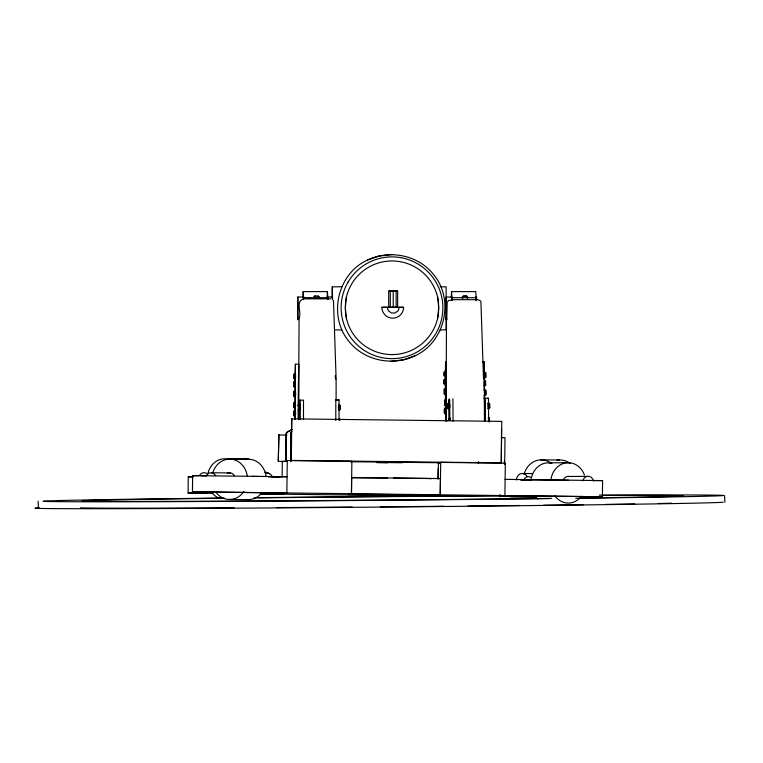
<?xml version="1.0" encoding="UTF-8"?>
<svg xmlns="http://www.w3.org/2000/svg" width="763" height="763" viewBox="0 0 763 763"><rect width="100%" height="100%" fill="white"/><g stroke="black" fill="none" stroke-linecap="round" stroke-linejoin="round"><path stroke-width="1.14" d="M452.116 300.679L451.524 291.609L475.75 291.609L476.341 300.679M290.684 446.298L290.541 461.024M446.365 315.739L446.097 286.859L440.27 286.774M449.197 403.074C446.088 403.532 450.017 410.637 448.253 408.234M294.07 407.719L294.041 402.492C297.837 402.378 293.135 415.272 294.07 402.483L295.109 402.13M294.537 387.518C295.596 387.327 295.748 381.195 294.499 381.109M294.766 379.469C295.853 379.335 295.92 373.403 294.766 373.307M294.776 416.712C295.834 416.484 295.996 410.275 294.737 410.16M295.291 397.227L294.737 397.132C295.91 397.094 295.901 390.923 294.766 390.78L295.281 390.694M298.323 407.7L298.295 410.265L299.296 410.589L299.315 409.483L298.323 409.283L298.276 410.275L299.296 410.589M298.657 419.85L298.638 404.857L299.592 404.552L298.61 405.172C297.37 407.041 300.212 411.705 298.61 409.712M299.897 410.351L298.867 409.989L298.867 404.752L299.897 404.39L299.897 410.351L298.838 409.998L298.819 408.997M335.386 377.799L335.434 375.386L335.462 377.78M339.211 410.446C338.162 410.513 338.162 404.428 339.211 404.495M331.991 297.675L332.229 286.888L341.767 286.726M212.896 493.308L188.079 492.984L188.28 476.827L193.001 476.865L188.28 476.827M260.917 492.764L279.964 492.974L192.438 491.792L192.638 475.645L287.002 476.713L272.429 476.894M278.285 461.338L278.896 434.91L278.285 461.338L284.532 461.329M282.119 476.894L282.3 461.901L287.26 460.547L351.867 461.329L351.476 493.632L351.6 477.495L440.432 478.573L440.232 494.72L440.699 462.397L505.306 463.179L504.915 495.483M286.869 492.85L287.26 460.547M291.704 418.868L291.008 460.423L501.272 462.883L501.768 421.386L291.819 418.839L291.313 460.337M438.01 478.945L438.134 468.558M438.22 478.887L438.42 462.731L350.389 461.729M444.858 378.648C446.031 378.715 446.021 384.895 444.924 385.067M445.001 370.904C446.155 370.904 446.183 376.96 445.058 377.065M445.621 404.485L444.581 404.276L444.552 405.277L445.611 405.63L444.552 405.277L444.543 400.041C447.032 397.895 445.125 408.091 445.563 404.485M445.096 388.377C446.279 388.424 446.269 394.566 445.163 394.719M445.277 409.006L445.821 408.949L445.85 413.117L445.84 414.404L445.287 414.309M448.005 407.747L448.997 407.947L448.987 409.044L447.995 408.73L447.957 403.608L448.949 403.274L448.978 404.38M447.929 404.581L447.938 403.608L448.949 403.274L448.911 404.38M448.444 407.585L448.434 408.587C450.38 410.236 450.351 401.672 448.406 403.35L448.444 407.585L449.483 407.795M484.162 385.115C484.705 388.605 483.217 379.688 484.734 380.232M484.324 378.305L484.314 371.972L484.867 372.058M484.429 395.873L484.419 389.54L484.972 389.626M485.611 384.628L485.602 385.515L485.573 380.899L485.545 381.786M488.749 402.845C487.643 402.854 487.795 408.73 488.768 408.806M499.946 496.837L500.013 494.519M501.568 429.102L501.272 462.883M504.391 464.076L504.429 460.642M504.686 463.999L505.011 437.647L501.138 437.685M536.456 496.103L513.995 495.807L602.398 496.761L602.589 480.604L505.03 479.355M335.653 379.268L335.663 378.372M299.478 316.893C301.156 311.6 295.996 301.547 302.73 299.306M302.959 297.265L303.159 291.609L327.384 291.609L327.976 299.659M327.184 297.265L327.384 291.609M448.272 408.539L448.291 407.652M451.324 297.255L451.524 291.609M299.077 318.896L298.6 405.105M446.489 319.716L446.021 421.338M298.247 406.135L298.276 405.143L299.287 404.819L299.315 405.916M298.81 405.763L298.867 404.752M299.239 405.935L299.258 404.819M446.174 315.882L446.021 319.678M286.201 461.024L286.344 434.586A3.233 3.233 0 0 1 288.032 431.753L291.733 429.741M445.373 371.171L445.611 361.843L445.954 420.632M478.563 461.663L478.506 463.522M298.638 410.017L298.667 409.111M484.133 370.875L484.371 361.92L482.216 361.929M295.062 373.632L295.424 364.228L298.657 364.228L298.657 406.832M298.657 364.228L298.152 405.658M297.808 297.026L297.808 319.678L297.808 297.026L303.75 297.026M303.083 297.332L303.149 296.464L303.264 298.753M327.308 297.332L327.375 296.464L327.461 297.704M451.448 297.322L451.515 296.464L451.658 300.088M447.681 420.356L447.719 420.814M339.44 409.464L339.401 409.025M347.709 460.776L347.651 461.338L347.566 460.804M437.504 318.886L438.849 307.766L437.504 296.635M346.555 296.635L345.172 307.766L346.555 318.886M299.42 318.533L299.296 317.656M314.137 296.654L315.596 296.063M462.502 296.683L464.142 296.092M367.432 260.059C337.399 273.736 327.766 315.968 348.891 341.319C364.323 360.928 392.831 366.412 415.053 355.806C445.087 342.129 454.719 299.897 433.594 274.546C418.162 254.937 389.645 249.453 367.432 260.059L378.696 256.12L391.924 254.48M292.143 429.34L287.527 431.858A3.233 3.233 0 0 0 285.839 434.7L285.991 461.071M313.927 296.435L317.971 296.063L319.23 296.654M462.292 296.454L466.336 296.092L467.595 296.683M449.417 402.988L448.386 403.35L448.425 404.352L449.464 404.123M415.053 355.806L403.789 359.745L390.561 361.385M448.224 403.694L449.169 403.427M350.599 461.672L351.867 461.329M438.715 462.941L440.699 462.397M357.17 494.062L358.057 493.814M360.394 494.786L359.564 495.015L427.719 495.607M430.351 478.792L431.238 478.554L393.574 478.096M430.151 494.939L431.038 494.701M444.562 401.042L445.602 400.813M303.502 419.221L303.474 400.098L299.134 400.337L299.106 405.411M298.276 405.143L298.323 406.116M339.03 419.745L339.03 399.822L335.71 400.07M338.81 418.887L339.878 419.24L339.907 420.241L339.859 419.249L338.81 418.887L338.867 420.012M294.098 403.484L295.138 403.255M298.886 405.744L299.926 405.525M487.729 408.72L488.272 408.615M484.352 378.305L484.877 378.21M484.19 386.288L484.743 386.192L484.209 386.288M484.457 395.873L484.982 395.778M445.239 407.757L445.792 407.652L445.22 407.747M314.547 296.12L315.195 296.063M484.362 377.094L484.915 377.036M484.228 385.115L484.782 385.057M484.467 394.662L485.02 394.605M445.048 372.086L445.602 372.02M444.915 379.879L445.468 379.812M445.153 389.588L445.706 389.531M488.253 407.728L488.797 407.671M294.795 374.48L295.348 374.423M294.556 382.32L295.109 382.263M294.795 391.991L295.348 391.924M294.795 411.4L295.348 411.343M338.686 409.369L339.239 409.311M449.693 418.715L448.692 418.773L448.711 420.499L449.712 420.499L449.665 417.619L449.636 420.499M381.853 307.308L387.175 307.193L388.329 310.76L391.362 312.954L395.1 312.954L398.133 310.76L399.287 307.193L403.608 307.308A10.882 10.882 0 0 1 392.726 318.171A10.882 10.882 0 0 1 381.843 307.308L403.608 307.308M397.647 291.104L388.691 291.104L388.691 307.251L397.647 307.251L397.647 291.104L388.691 291.104M397.065 307.26L397.647 307.251M440.175 329.921L446.107 329.807L446.021 297.026L451.887 297.026M303.159 291.609L303.75 299.659M467.271 297.704L467.881 297.713L467.156 297.713M549.093 462.826L568.979 462.702M567.472 476.484L587.357 476.36M445.067 373.984L445.621 373.984M484.362 375.138L484.915 375.138M444.934 381.862L445.487 381.853M484.219 383.217L484.772 383.217M445.172 391.553L445.726 391.543M484.467 392.707L485.02 392.697M484.448 421.319L484.305 398.276L488.473 398.257L488.606 421.701M444.581 402.654L445.621 402.654M448.444 405.964L449.483 405.964M488.244 405.83L488.797 405.83M445.296 411.028L445.85 411.028M489.512 420.26L488.473 420.27L488.425 417.275L489.474 417.638L489.512 421.882M245.848 458.687L225.333 458.811A20.191 17.387 89.7 0 0 207.641 474.643M461.911 297.694L462.607 297.713M462.845 297.713L462.111 297.713L463.275 297.713M294.098 405.096L295.147 405.096M298.896 407.366L299.935 407.366M327.508 297.026L332.267 297.026L332.401 299.725M303.359 297.684L327.976 297.675M451.725 297.694L476.341 297.713M466.87 297.713L467.948 297.713M304.857 298.838L330.694 298.838M452.268 299.668L478.115 299.668L480.9 301.28L483.523 379.411M452.497 300.126L448.835 300.403L447.175 302.138L446.775 319.63L446.708 318.486M294.804 376.378L295.357 376.378M294.575 384.304L295.128 384.304M294.804 393.946L295.357 393.946M339.03 399.822L335.796 399.822L335.796 420.556M338.696 407.461L339.249 407.461M294.804 413.432L295.367 413.422M489.474 417.638L488.406 417.275M463.561 296.082L464.438 296.101M465.63 296.082L466.25 296.092M484.305 398.276L485.239 398.276L485.373 421.319M487.538 398.257L488.473 398.257M447.967 408.73L447.948 407.747M540.471 459.86L559.441 459.984M228.929 459.126L247.708 459.25M523.027 473.518L532.517 473.575M211.694 472.783L230.464 472.907M228.938 499.479L247.708 499.603M521.119 479.717L568.607 480.242M520.461 479.898L525.144 479.946M593.147 480.528L602.589 480.604M188.079 492.984L206.973 493.146M260.851 493.604L283.369 493.804L285.381 493.251L261.699 492.879M260.317 493.785L276.483 493.928L261.118 493.728M535.483 496.188L503.418 495.893L501.405 496.436L535.807 496.961M278.6 434.996L286.926 435.091M377.351 462.454L402.349 462.76M438.048 463.189L440.423 463.217M376.865 462.626L387.556 462.76M268.252 476.694L280.155 476.827L268.423 476.646M387.68 478.019L351.562 477.838M192.438 491.792L602.398 496.761M510.514 496.761L535.512 497.037M261.327 493.938L405.773 495.683M427.089 495.94L429.464 495.969M436.522 496.064L457.666 496.322M521.291 479.755L531.925 479.889M334.595 329.874L341.71 329.978M251.99 476.389L259.038 476.494M192.638 475.645L198.399 475.731M200.698 475.769L206.458 475.854M445.067 375.882L445.621 375.94M444.934 383.837L445.487 383.894M445.172 393.508L445.735 393.565M445.296 413.06L445.85 413.117M484.343 373.183L484.896 373.231M484.2 381.319L484.753 381.366M484.448 390.751L485.001 390.799M488.225 403.932L488.778 403.989M294.795 378.286L295.348 378.343M294.556 386.288L295.119 386.345M294.795 395.911L295.348 395.968M294.795 415.454L295.348 415.511M338.686 405.563L339.239 405.62M466.107 296.082L467.147 296.454M317.751 296.063L318.781 296.435M487.691 403.15L488.244 403.236M488.454 418.42L489.493 418.639M294.098 406.717L295.138 406.937M298.886 408.987L299.926 409.206M449.474 408.939L448.434 408.587L448.386 407.585M294.041 407.728L295.081 408.081M475.74 296.464L475.883 300.088M333.488 300.46L336.111 378.591L336.111 399.64M476.532 297.026L476.665 299.725M300.24 400.098L300.269 419.526M452.917 398.744L453.069 421.376M332.344 286.859L332.601 299.735M724.583 495.549L724.85 502.273M38.15 501.205L38.417 507.929M478.277 462.264L478.306 463.179M448.243 403.389L448.262 404.285M444.209 373.984C444.104 366.65 444.276 381.328 444.152 373.984M444.438 411.038C444.304 403.064 444.514 419.001 444.371 411.038M484.371 361.92L484.724 421.147M484.124 387.146L484.143 390.666M484.171 395.358L484.19 398.877M449.836 420.575L449.722 400.375C449.426 396.007 447.728 402.263 448.806 403.827M448.835 408.424L448.892 418.782M445.287 377.017L445.306 379.373M445.344 385.267L445.363 388.806M445.392 393.517L445.43 400.594M445.458 405.306L445.478 407.661M445.506 413.556L445.554 420.623M286.154 446.04C285.991 434.128 286.249 457.953 286.058 446.059M444.076 381.862C444.056 389.597 444.037 374.108 444.009 381.862M396.14 291.094L396.14 307.241M393.231 291.094L393.231 307.241M390.294 291.094L390.294 307.241M345.515 306.64L345.515 302.119A46.839 46.839 77.8 0 1 438.506 302.148L438.506 313.412A46.839 46.839 77.8 0 1 345.515 313.412L345.515 308.891M299.106 410.008L299.106 419.211M298.6 409.845L298.6 419.326M298.152 410.418L298.152 418.725M295.424 364.228L295.434 419.488M294.919 378.334L294.919 380.689M294.919 387.766L294.919 391.295M294.919 397.189L294.919 401.901M294.919 407.795L294.919 411.333M294.919 416.045L294.919 419.583M582.76 480.928A6.457 5.627 89.6 0 1 588.149 476.293A6.457 5.627 89.6 0 1 593.547 480.948M563.533 479.374A6.457 5.627 89.6 0 1 569.064 476.484M523.761 479.622A6.457 5.627 89.6 0 1 530.829 477.247M537.638 498.954A20.191 17.568 89.6 0 1 534.92 495.95M531.038 479.727A20.191 17.568 89.6 0 1 551.897 463.227M581.425 496.293A20.191 17.568 89.7 0 1 554.806 495.826M550.924 479.603A20.191 17.568 89.7 0 1 566.146 462.826A20.191 17.568 89.7 0 1 584.429 474.996M290.684 437.495A3.233 3.233 0 0 1 291.065 435.978M291.876 431.429A3.233 3.233 0 0 0 291.075 433.556L290.903 461.443L290.693 433.632A3.233 3.233 0 0 1 291.495 431.515M516.513 479.927A6.457 5.703 -89.6 0 1 520.614 473.718A6.457 5.703 -89.6 0 1 527.014 476.408M524.133 474.185A20.191 17.826 -89.6 0 1 551.315 463.399M556.589 460.385A20.191 17.826 -89.6 0 1 570.285 463.522M266.382 473.155A6.457 5.723 -89.6 0 1 272.01 476.045M206.067 475.692A6.457 5.723 -89.6 0 1 215.691 475.683M227.279 473.432A6.457 5.723 -89.6 0 1 234.47 475.797M212.553 473.461A20.191 17.873 -89.6 0 1 230.855 459.154A20.191 17.873 -89.6 0 1 247.298 476.036M243.941 491.401A20.191 17.873 -89.6 0 1 216.272 492.717M244.847 459.65A20.191 17.873 -89.6 0 1 266.068 476.15M262.119 492.373A20.191 17.873 -89.6 0 1 245.8 499.403M264.866 472.345A6.457 5.56 89.7 0 1 269.301 473.861M199.439 475.597A6.457 5.56 89.7 0 1 206.43 473.232M219.792 498.363A20.191 17.387 89.7 0 1 211.313 491.935M240.307 459.46A20.191 17.387 89.7 0 1 250.426 459.631M603.161 495.397A302.854 1.688 -0.5 0 1 580.166 498.01M551.735 498.363A302.854 1.688 -0.5 0 1 126.553 501.396A302.854 1.688 -0.5 0 1 224.551 498.229M254.05 497.905A302.854 1.688 -0.5 0 1 501.701 495.836M671.764 503.199A302.854 1.726 -0.5 0 1 658.231 503.523M634.778 503.961A302.854 1.726 -0.5 0 1 605.603 504.41M583.285 504.725A302.854 1.726 -0.5 0 1 543.466 505.22M519.479 505.497A302.854 1.726 -0.5 0 1 468.024 506.041M443.971 506.27A302.854 1.726 -0.5 0 1 380.489 506.832M352.105 507.061A302.854 1.726 -0.5 0 1 276.349 507.586M234.127 507.824A302.854 1.726 -0.5 0 1 80.592 507.776M599.27 495.139A343.226 1.86 -0.5 0 1 575.722 498.306M549.074 498.62A343.226 1.86 -0.5 0 1 79.4 501.758A343.226 1.86 -0.5 0 1 222.834 498.039M257.904 497.657A343.226 1.86 -0.5 0 1 428.587 496.141M435.74 496.093A343.226 1.86 -0.5 0 1 498.792 495.654M723.076 502.083A343.226 1.965 -0.5 0 1 385.763 507.033A343.226 1.965 -0.5 0 1 39.447 507.776M290.856 448.243L290.884 453.212L290.913 447.061L290.856 448.243M293.641 382.759L293.66 386.851L293.688 381.777L293.641 382.759M293.869 392.42L293.889 396.455L293.917 391.457L293.869 392.42M293.869 374.91L293.917 378.791L293.917 373.984L293.869 374.91M293.869 411.839L293.917 416.045L293.917 410.828L293.869 411.839M340.012 406.059L340.06 409.779L340.06 405.163L340.012 406.059M444.257 389.054L444.314 394.051L444.257 389.054M485.697 372.735L485.745 377.532L485.716 372.735M485.793 390.294L485.85 395.1L485.821 390.294M489.636 407.251L489.627 408.129L489.579 403.522L489.636 407.251M349.988 494.033L347.976 494.586L436.798 495.654L438.811 495.111L349.988 494.033M347.938 282.329A50.883 50.873 77.8 0 0 392.001 358.648A50.883 50.873 77.8 0 0 436.054 282.329A50.883 50.873 77.8 0 0 347.938 282.329"/></g></svg>
